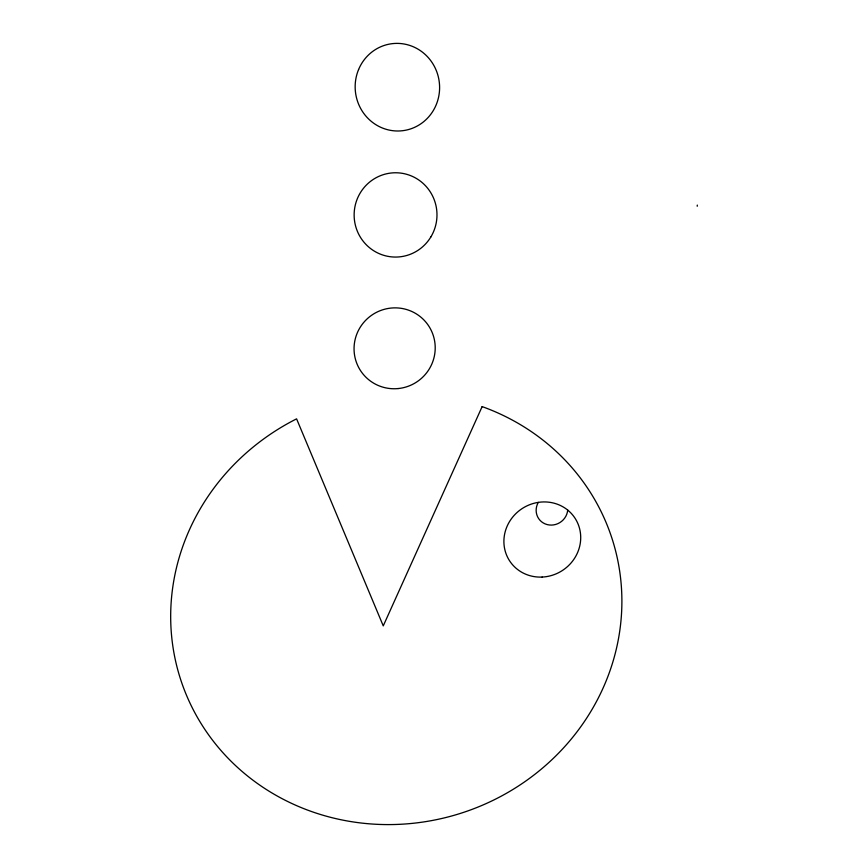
<?xml version="1.0" encoding="UTF-8"?>
<svg xmlns="http://www.w3.org/2000/svg" width="868" height="868" viewBox="0 0 868 868"><rect width="100%" height="100%" fill="white"/><g stroke="black" fill="none" stroke-linecap="round" stroke-linejoin="round"><path stroke-width="1.3" d="M697.221 206.269L697.297 205.098M567.705 510.069A16.091 15.255 -36.1 0 1 547.187 524.587A16.091 15.255 -36.1 0 1 538.312 502.377M482.141 406.604L383.255 625.882L296.585 418.853A226.928 214.342 -19.1 0 0 223.543 753.381A226.928 214.342 -19.1 0 0 578.413 729.955A226.928 214.342 -19.1 0 0 482.141 406.604M542.12 577.068A39.049 36.933 -33.6 0 0 575.658 519.216A39.049 36.933 -33.6 0 0 509.125 522.265A39.049 36.933 -33.6 0 0 542.12 577.068M398.043 388.571A40.763 40.275 -36.8 0 0 427.946 324.827A40.763 40.275 -36.8 0 0 357.898 331.533A40.763 40.275 -36.8 0 0 398.043 388.571M430.767 237.094A42.152 41.425 -88.5 0 0 396.86 172.786A42.152 41.425 -88.5 0 0 359.048 234.859A42.152 41.425 -88.5 0 0 430.767 237.094M358.592 69.516A43.834 42.206 83.2 0 0 402.318 130.743A43.834 42.206 83.2 0 0 431.233 61.313A43.834 42.206 83.2 0 0 358.592 69.516"/></g></svg>
